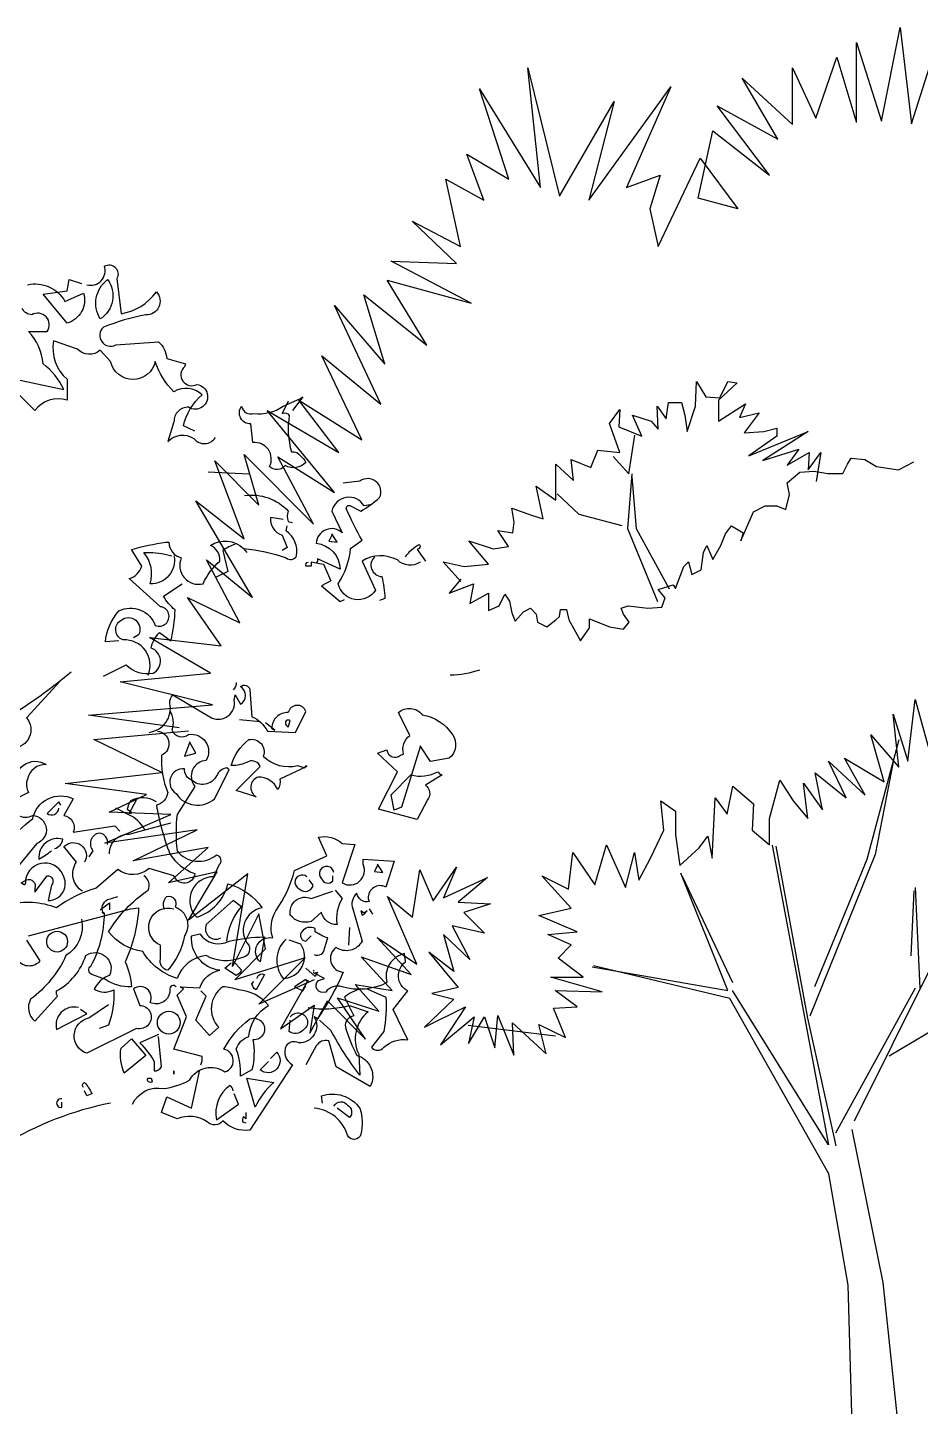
# Model space of a CAD drawing. Header units: metres. Extents: x 368 to 3789, y -155 to 1148.
# Drawn here: x 858.45 to 866.83, y 546.52 to 559.47 of the extents above; entities that cross this region are included whole.
import ezdxf

# ---------------------------------------------------------------- set-up
doc = ezdxf.new("R2010")
doc.units = ezdxf.units.M

# ---------------------------------------------------------------- blocks, each defined once
blk = doc.blocks.new('A$C700F2951')
at = {"color": 74}
for points in [[(2510.6, 4161, 0.600372), (2549.2, 4201.8, -0.753342), (2576.4, 4174.6), (2585.4, 4097.5, 0.194229), (2662.5, 4145.1, -0.678314), (2639.8, 4095.3, 0.051498), (2546.9, 4068.1, 0.881622), (2574.1, 4029.5), (2667, 4036.3, -0.201935), (2685.1, 4000.1), (2725.9, 3988.7), (2723.7, 3981.9, 0.881622), (2750.9, 3943.4, -1.244614), (2732.7, 3893.6, 0.436066), (2701, 3861.8), (2687.4, 3818.8, -0.359619), (2744.1, 3825.6, 0.522507), (2791.7, 3827.8)], [(2746.3, 3841.4), (2721.4, 3852.8, -0.157089), (2762.2, 3920.8, 0.333328), (2701, 3927.6, -0.128128), (2660.2, 3993.3, -0.797302), (2562.8, 3993.3), (2540.1, 4018.2, -0.408356), (2490.2, 4020.5), (2438.1, 4038.6, 0.259506), (2467.6, 3954.8), (2467.6, 3909.4, 0.302765), (2397.3, 3886.8), (2345.2, 3938.9)], [(2333.9, 3959.3), (2460.8, 3932.1, 0.117401), (2415.4, 3988.7, 0.173203), (2383.7, 4059), (2424.5, 4059, 0.806671), (2390.5, 4095.3, -0.276978), (2370.1, 4108.9)], [(2381.4, 4161, -0.330963), (2463, 4124.7), (2503.8, 4142.9, -0.419418), (2467.6, 4077.1), (2415.4, 4140.6), (2467.6, 4147.4), (2472.1, 4172.3), (2499.3, 4163.3)], [(2556, 4172.3, -0.434998), (2540.1, 4086.2, -0.383423), (2556, 4172.3)], [(2950.3, 3907.2), (2936.7, 3880, -0.4142), (2952.6, 3875.4, 0.112411), (2957.1, 3796.1, -0.302765), (2977.5, 3787, -0.099014), (2988.8, 3773.4, -0.357651), (2943.5, 3766.6, -0.463791), (2909.5, 3764.4, 0.593826), (2873.2, 3816.5), (2868.7, 3857.3, -0.62767), (2848.3, 3895.8, 0.457672), (2875.5, 3880, 0.184982), (2939, 3895.8), (2975.2, 3911.7), (2982, 3916.2), (2959.4, 3886.8)], [(3238.1, 3555.9, -0.369919), (3188.3, 3560.4, 0.264481), (3111.2, 3558.1), (3140.7, 3494.7, -0.666656), (3059.1, 3508.3, 0.123093), (3086.3, 3585.3), (3111.2, 3603.5, -0.027252), (3077.2, 3671.5, -0.720749), (3086.3, 3678.3), (3108.9, 3666.9, 0.03653), (3149.7, 3696.4, 0.769547), (3106.7, 3732.6), (3070.4, 3728.1)], [(2855.1, 3700.9, -0.247742), (2950.3, 3666.9, 0.207977), (2950.3, 3644.3), (2959.4, 3642)], [(3129.3, 3680.5), (3115.7, 3678.3, 0.686798), (3045.5, 3666.9), (3068.1, 3619.3, 0.648468), (3011.5, 3596.7, -0.37442), (3063.6, 3540), (3013.8, 3562.7, -0.236053), (3011.5, 3553.6), (3000.2, 3555.9), (3000.2, 3546.8), (2988.8, 3546.8, -0.4142), (2993.4, 3555.9)], [(2939, 3648.8), (2911.8, 3653.3, 0.37204), (2936.7, 3614.8), (2948, 3587.6), (2936.7, 3580.8)], [(2580.9, 3383.6), (2551.4, 3381.4, -0.159866), (2580.9, 3449.4, -0.443787), (2660.2, 3417.6, 1.153), (2671.5, 3458.4), (2603.5, 3519.6, 0.251633), (2630.7, 3546.8), (2608.1, 3583.1, -0.035156), (2682.9, 3598.9), (2689.7, 3598.9, 0.326782), (2716.9, 3564.9, 0.618027), (2764.5, 3508.3, -0.102722), (2800.7, 3558.1, 0.333328), (2780.3, 3592.1, -0.346832), (2852.8, 3585.3, -0.064789), (2945.8, 3564.9, 0.5), (2968.4, 3569.5, 0.287735), (2945.8, 3623.9), (2948, 3635.2)], [(2834.7, 3594.4, 0.092926), (2807.5, 3580.8), (2818.8, 3535.5), (2791.7, 3521.9)], [(3206.4, 3567.2, -0.132751), (3235.9, 3594.4, -0.5), (3235.9, 3585.3), (3231.3, 3583.1), (3249.5, 3558.1)], [(2701, 3569.5, -0.489075), (2648.9, 3508.3, 0.257034), (2635.3, 3576.3, -0.076462), (2687.4, 3571.7), (2696.5, 3569.5)], [(3138.4, 3567.2, 0.656815), (3154.3, 3524.1, -0.053406), (3161.1, 3476.6), (3149.7, 3472)], [(2546.9, 3306.6), (2596.7, 3331.5, 0.25), (2655.7, 3313.4, 0.663467), (2651.1, 3367.8, -0.148178), (2669.3, 3401.8), (2694.2, 3383.6, 0.057068), (2703.3, 3451.6, -0.099014), (2678.3, 3481.1), (2719.1, 3508.3)], [(2644.3, 3308.8, 0.559616), (2589.9, 3385.9, -0.630219), (2585.4, 3429, -0.808411), (2623.9, 3397.2), (2612.6, 3390.4)], [(2476.6, 3315.6, -0.032425), (2352, 3225, 0.210526), (2252.3, 3154.7, 0.557053), (2227.3, 3082.2, -0.431534), (2261.3, 3104.9, 0.015289), (2143.5, 2959.8, 0.162277), (2161.6, 2946.2, -0.030579), (2263.6, 3055, -0.355026), (2274.9, 3039.2, -0.161758), (2227.3, 2973.4), (2182, 2925.8, -0.32045), (2204.7, 2864.6, -0.099014), (2202.4, 2839.7, -0.46698), (2191.1, 2810.3), (2109.5, 2733.2)], [(3367.3, 3320.2, -0.081085), (3303.8, 3308.8)], [(2451.7, 3295.2), (2379.2, 3215.9, -0.63649), (2349.7, 3150.2, 0.04776), (2290.8, 3059.5, 0.639832), (2340.7, 3055), (2356.5, 3066.3, -0.689148), (2422.2, 3113.9, 0.369919), (2381.4, 3082.2, 0.225418), (2383.7, 3052.8), (2347.5, 3034.6, 0.638885), (2392.8, 3002.9, -0.813461), (2401.8, 2941.7), (2227.3, 2730.9, -0.173706), (2392.8, 2996.1, -0.490295), (2481.2, 3039.2), (2460.8, 3002.9, -0.489075), (2481.2, 2966.6), (2571.8, 2980.2), (2583.1, 2968.9)], [(2646.6, 3184.2, 0.444092), (2691.9, 3247.7, -0.197815), (2698.7, 3265.8), (2782.6, 3215.9, 0.607483), (2832.4, 3254.5), (2834.7, 3265.8), (2846, 3245.4, 0.589737), (2846, 3283.9, -0.60791), (2866.4, 3277.1), (2871, 3218.2, -0.177399), (2905, 3186.5), (2966.2, 3184.2), (2988.8, 3229.5, 0.765594), (2950.3, 3227.3, 0.420074), (2914, 3193.3), (2920.8, 3188.7), (2900.4, 3204.6)], [(2837, 3293, -0.173203), (2830.2, 3277.1)], [(2691.9, 3231.8, -0.203796), (2696.5, 3188.7, 0.5), (2732.7, 3179.7, -0.634598), (2771.3, 3123, 0.605972), (2746.3, 3066.3), (2707.8, 3005.2, 0.057175), (2707.8, 2925.8, 0.421936), (2793.9, 2916.8, -0.582718), (2798.5, 2894.1), (2787.1, 2869.2, 0.620148), (2746.3, 2785.3), (2750.9, 2780.8, 0.257812), (2818.8, 2853.3, -0.173203), (2893.6, 2801.2, 0.587067), (2864.2, 2719.6, -0.514618), (2848.3, 2692.4, -0.232178), (2771.3, 2696.9, 0.29216), (2707.8, 2647.1, -0.185837), (2633, 2706, -0.198715), (2558.2, 2749.1, -0.106171), (2644.3, 2839.7, 0.37854), (2635.3, 2871.4)], [(3238.1, 3152.5), (3197.3, 3021), (3181.5, 3014.2), (3174.7, 3048.2), (3217.7, 3091.3, 0.182709), (3276.6, 3098.1, 0.162277), (3285.7, 3091.3), (3249.5, 3068.6, -0.442368), (3254, 3036.9), (3231.3, 2993.8), (3147.5, 3016.5), (3188.3, 3098.1), (3145.2, 3138.9), (3165.6, 3145.7, 0.608597), (3195.1, 3134.3), (3201.9, 3136.6, -0.302765), (3215.5, 3177.4), (3190.5, 3227.3, -0.435272), (3242.7, 3222.7, -0.199997), (3308.4, 3179.7, -0.39035), (3301.6, 3127.5), (3260.8, 3120.7), (3238.1, 3154.7), (3238.1, 3152.5)], [(2954.8, 3209.1, 1), (2945.8, 3200.1), (2950.3, 3195.5), (2954.8, 3209.1)], [(2991.1, 3109.4), (2932.2, 3082.2, -0.162277), (2927.6, 3059.5, 0.291199), (2884.6, 3086.7, 0.630219), (2880, 3043.7), (2837, 3057.3), (2889.1, 3109.4, 0.4142), (2864.2, 3120.7, -0.124695), (2825.6, 3111.7, -0.156006), (2864.2, 3168.3, -0.597885), (2895.9, 3132.1, 0.261948), (2970.7, 3111.7), (2986.6, 3107.1), (2988.8, 3111.7), (2991.1, 3109.4)], [(2739.5, 3079.9, -0.319077), (2723.7, 3104.9, 0.777725), (2705.5, 3050.5, 0.455246), (2789.4, 3039.2), (2821.1, 3102.6), (2816.6, 3107.1, 0.25296), (2793.9, 3089, -0.489075), (2739.5, 3079.9)], [(2662.5, 3032.4, 0.278625), (2605.8, 3034.6, 0.07106), (2599, 3016.5), (2608.1, 3009.7), (2605.8, 3007.4), (2603.5, 3007.4), (2619.4, 3036.9)], [(2454, 3025.6), (2449.4, 3032.4), (2424.5, 3007.4, 0.630219), (2449.4, 3018.8)], [(2637.5, 2971.2, 0.159607), (2601.3, 3005.2), (2574.1, 3018.8)], [(2560.5, 2919, -0.447098), (2603.5, 2962.1), (2694.2, 2987)], [(2440.4, 2930.4, 0.291199), (2458.5, 2950.8, 0.528915), (2406.4, 2907.7, 0.039932), (2433.6, 2925.8)], [(2556, 2939.4, 0.45993), (2537.8, 2964.4, 0.578781), (2524.2, 2925.8), (2515.2, 2912.2)], [(2759.9, 2459, 0.123093), (2762.2, 2477.1), (2701, 2493), (2728.2, 2563.2), (2707.8, 2610.8), (2721.4, 2624.4), (2714.6, 2628.9), (2757.7, 2626.7, -0.276978), (2800.7, 2665.2, -0.407166), (2739.5, 2740), (2757.7, 2744.5, 0.386765), (2821.1, 2728.7, -0.051407), (2898.2, 2737.7), (2889.1, 2683.3, -0.775711), (2916.3, 2735.5, -0.210693), (2923.1, 2794.4, 0.09433), (2963.9, 2882.8), (3034.1, 2914.5), (3016, 2955.3, -0.236053), (3068.1, 2941.7), (3095.3, 2939.4), (3068.1, 2855.6, 0.739182), (3113.5, 2896.4), (3113.5, 2907.7), (3181.5, 2903.2), (3163.3, 2846.5, 0.593628), (3124.8, 2821.6), (3127.1, 2814.8, -0.427887), (3099.9, 2832.9, 0.302765), (3090.8, 2798.9), (3111.2, 2728.7, -0.464859), (3054.5, 2715.1, 0.698227), (3070.4, 2660.7, -0.045349), (3013.8, 2558.7), (3007, 2563.2, -0.599991), (2973, 2506.6, 0.395447), (2945.8, 2499.8, 0.406204), (2959.4, 2459), (2866.4, 2316.2, -0.242004), (2807.5, 2336.6, -0.463791), (2773.5, 2334.3, 0.242371), (2707.8, 2341.1), (2673.8, 2354.7), (2685.1, 2388.7), (2739.5, 2363.8), (2757.7, 2447.6)], [(2501.6, 2837.4, -0.424515), (2488, 2900.9), (2460.8, 2934.9, -0.880783), (2506.1, 2900.9)], [(2379.2, 2862.4, -0.632065), (2397.3, 2844.2), (2397.3, 2835.2), (2424.5, 2871.4, -0.680847), (2433.6, 2851), (2426.8, 2817.1, 0.580322), (2458.5, 2873.7, 0.820084), (2376.9, 2855.6), (2374.6, 2851), (2367.8, 2855.6), (2379.2, 2862.4)], [(3050, 2878.2, 1.387421), (3022.8, 2864.6, 0.544022), (3047.7, 2860.1), (3047.7, 2871.4)], [(2991.1, 2869.2, 1.182175), (2975.2, 2842, 0.588394), (3004.7, 2851), (2995.6, 2862.4)], [(3052.3, 2839.7), (3068.1, 2821.6, 0.185669), (3056.8, 2764.9, -0.373596), (3022.8, 2792.1), (3000.2, 2771.7, -0.302765), (2954.8, 2785.3, -0.609818), (3000.2, 2821.6), (3047.7, 2837.4)], [(2383.7, 2740), (2605.8, 2798.9), (2623.9, 2801.2, -0.09053), (2594.5, 2683.3, -0.098373), (2608.1, 2628.9, -0.158417), (2551.4, 2644.8), (2522, 2656.1, -0.618027), (2519.7, 2674.3, 0.124496), (2549.2, 2789.9), (2544.6, 2792.1), (2546.9, 2789.9, -0.4142), (2556, 2819.3), (2565, 2821.6), (2578.6, 2826.1)], [(2680.6, 2798.9, -0.32518), (2685.1, 2826.1, -0.660995), (2703.3, 2803.5, -0.484589), (2723.7, 2740, -0.136536), (2687.4, 2665.2, -0.447098), (2671.5, 2690.1), (2671.5, 2719.6, -0.949951), (2701, 2798.9)], [(2816.6, 2728.7, -0.165222), (2848.3, 2803.5), (2830.2, 2817.1), (2771.3, 2764.9, 0.703232), (2803, 2735.5)], [(2499.3, 2776.3, -0.310577), (2465.3, 2696.9, -0.122925), (2388.2, 2601.8, 0.363174), (2397.3, 2554.2), (2447.2, 2608.5, -0.236053), (2444.9, 2619.9, 0.191803), (2508.4, 2696.9, -0.770874), (2560.5, 2653.9, 0.162277), (2531, 2631.2), (2526.5, 2624.4, 0.265564), (2569.6, 2622.1, -0.095016), (2558.2, 2545.1), (2537.8, 2538.3)], [(3007, 2699.2, 0.535172), (3029.6, 2712.8), (3036.4, 2735.5, -0.069427), (3009.2, 2749.1), (3009.2, 2755.9, 0.38205), (2979.8, 2749.1, 0.608597), (2988.8, 2728.7), (3000.2, 2740)], [(2945.8, 2733.2, 0.392609), (2939, 2647.1, 0.592926), (2977.5, 2721.9), (2952.6, 2730.9)], [(2830.2, 2685.6), (2848.3, 2665.2, -0.199997), (2837, 2653.9), (2812, 2669.7), (2825.6, 2681.1)], [(3122.5, 2624.4), (3163.3, 2606.3, -0.062256), (3158.8, 2531.5), (3131.6, 2497.5, 0.511307), (3158.8, 2497.5, -0.211151), (3210.9, 2513.4), (3179.2, 2579.1), (3210.9, 2619.9, -0.569229), (3206.4, 2683.3), (3204.1, 2701.5, 0.435181), (3165.6, 2638, -0.191376), (3068.1, 2628.9, 0.32045), (3031.9, 2617.6, -0.867294), (3016, 2642.5), (3029.6, 2647.1), (3007, 2658.4), (3004.7, 2660.7), (3007, 2658.4), (3013.8, 2660.7), (3009.2, 2651.6), (2988.8, 2669.7)], [(2882.3, 2647.1, -0.5), (2898.2, 2656.1), (2880, 2622.1, -0.236053), (2871, 2635.7), (2875.5, 2640.3)], [(2705.5, 2628.9, 0.80217), (2691.9, 2622.1, -0.574356), (2648.9, 2595, 0.795502), (2612.6, 2624.4), (2626.2, 2588.2, -1.140289), (2619.4, 2538.3), (2510.6, 2483.9, -0.765594), (2515.2, 2561), (2558.2, 2590.4)], [(2610.3, 2372.9, -0.347153), (2678.3, 2406.8, 0.084183), (2735, 2425, -0.45993), (2812, 2443.1, 0.771713), (2809.8, 2493, -0.110504), (2866.4, 2558.7, -1.251892), (2873.2, 2513.4, -0.104599), (2871, 2447.6), (2846, 2434, 0.100174), (2837, 2493, -0.251633), (2864.2, 2520.2, -0.246048), (2907.2, 2588.2, 0.20723), (2841.5, 2622.1, 0.077118), (2807.5, 2628.9, 0.459503), (2798.5, 2540.6), (2778.1, 2522.4), (2748.6, 2556.4), (2771.3, 2608.5), (2759.9, 2619.9)], [(3108.9, 2624.4, 0.100235), (3072.7, 2606.3), (3093.1, 2565.5, 0.4142), (3074.9, 2540.6, 0.044708), (3099.9, 2479.4, -0.471497), (3129.3, 2411.4), (3054.5, 2454.4), (3038.7, 2511.1, 0.343094), (3011.5, 2499.8), (2988.8, 2459)], [(2993.4, 2583.6, 0.105667), (3084, 2588.2), (3124.8, 2574.6, 0.355026), (3104.4, 2481.6), (3106.7, 2436.3, -0.043289), (3043.2, 2533.8), (3018.3, 2556.4)], [(2492.5, 2583.6, 0.572403), (2444.9, 2536), (2510.6, 2570), (2497, 2579.1)], [(2954.8, 2563.2, -1.247314), (2982, 2533.8, -0.380188), (2952.6, 2531.5), (2954.8, 2556.4)], [(2592.2, 2440.8, -0.133911), (2585.4, 2495.2), (2608.1, 2515.6), (2639.8, 2479.4), (2592.2, 2440.8)], [(2667, 2524.7), (2626.2, 2506.6, -0.069427), (2657.9, 2465.8), (2657.9, 2445.4, 0.276978), (2673.8, 2454.4), (2667, 2520.2)], [(2911.8, 2472.6), (2925.4, 2486.2, -0.939438), (2889.1, 2447.6), (2907.2, 2465.8)], [(2503.8, 2409.1, -0.580322), (2506.1, 2420.4, -0.062256), (2522, 2395.5), (2510.6, 2391), (2506.1, 2402.3)], [(2653.4, 2422.7, -1), (2644.3, 2429.5), (2651.1, 2429.5), (2653.4, 2422.7)], [(2830.2, 2402.3, 0.236053), (2823.4, 2413.6, 0.300995), (2793.9, 2338.9), (2841.5, 2372.9), (2832.4, 2395.5)], [(2877.8, 2366.1), (2859.6, 2429.5), (2918.6, 2420.4, 0.107346), (2877.8, 2366.1)], [(2456.2, 2384.2, 1.25), (2456.2, 2366.1), (2456.2, 2377.4)], [(3025.1, 2375.1), (3022.8, 2391, -0.333328), (3106.7, 2363.8, -0.121552), (3108.9, 2307.1, -0.690201), (3079.5, 2304.9, 0.310577), (3007, 2363.8)], [(3050, 2368.3, -0.568253), (3079.5, 2370.6, -0.489075), (3084, 2343.4), (3056.8, 2363.8)], [(2857.4, 2354.7), (2857.4, 2341.1), (2852.8, 2345.7, 0.236053), (2850.6, 2334.3), (2857.4, 2332.1)]]:
    blk.add_lwpolyline(points, format="xyb", dxfattribs=at)
for points in [[(2775.8, 3753), (2864.2, 3748.5)], [(3045.5, 3614.8), (3038.7, 3601.2), (3056.8, 3598.9), (3045.5, 3617.1), (3045.5, 3614.8)], [(2852.8, 3585.3), (2859.6, 3576.3)], [(3013.8, 3553.6), (3027.4, 3551.3), (3043.2, 3515.1), (3022.8, 3503.8), (3063.6, 3469.8), (3072.7, 3474.3)], [(2889.1, 3206.9), (2843.8, 3211.4)], [(2735, 3161.5), (2723.7, 3132.1), (2748.6, 3138.9), (2735, 3163.8), (2735, 3161.5)], [(3145.2, 2894.1), (3138.4, 2880.5), (3156.5, 2878.2), (3145.2, 2896.4), (3145.2, 2894.1)], [(2540.1, 2796.7), (2560.5, 2812.5), (2560.5, 2796.7)], [(3127.1, 2798.9), (3133.9, 2787.6)], [(3115.7, 2787.6), (3122.5, 2794.4), (3115.7, 2789.9), (3108.9, 2794.4), (3111.2, 2785.3), (3115.7, 2787.6)], [(3084, 2758.1), (3081.7, 2719.6)], [(3004.7, 2662.9), (3007, 2665.2), (3004.7, 2662.9)], [(2993.4, 2638), (2988.8, 2644.8), (2963.9, 2628.9), (2982, 2619.9), (2988.8, 2631.2)], [(2701, 2438.6), (2701, 2445.4), (2701, 2438.6)]]:
    blk.add_lwpolyline(points, dxfattribs=at)
at = {"color": 35}
for points in [[(2664.7, 3186.5, -0.781662), (2673.8, 3134.3, 0.117264), (2687.4, 3052.8, -0.313339), (2662.5, 3025.6, 0.047501), (2691.9, 2919, 0.169022), (2746.3, 2876, -0.818817), (2701, 2871.4), (2646.6, 2887.3, -0.366302), (2578.6, 2885), (2531, 2844.2, 0.087692), (2444.9, 2801.2, 0.152817), (2338.4, 2808, -0.122787)], [(2379.2, 2730.9), (2408.6, 2685.6, -0.477066), (2361, 2685.6, -0.0401)], [(2562.8, 2375.1, 0.087677), (2329.3, 2284.5, 0.246613), (2277.2, 2266.3, -0.059418), (2159.3, 2173.4, 0.132263), (2027.9, 1992.1, 0.073013), (1894.2, 1736, 0.098373), (1880.6, 1681.6, -0.036575), (1765, 1368.9, 0.099014), (1753.7, 1285, -0.049866), (1746.9, 1149, 0.029373), (1681.1, 970, 0.029037), (1692.5, 575.6), (1701.5, 315, 0.037946), (1846, 0)]]:
    blk.add_lwpolyline(points, format="xyb", dxfattribs=at)
at = {"color": 74}
for centre, radius in [((2446, 2727.5), 22.7), ((2689.7, 2550.8), 24.9)]:
    blk.add_circle(centre, radius, dxfattribs=at)
blk = doc.blocks.new('A$C63686344')
at = {"color": 84}
for p, q in [((2069.2, 6366.1), (2116.6, 6603.6)), ((2116.6, 6603.6), (2145.1, 6359.8)), ((2005.9, 6363), (2005.9, 6565.6)), ((2005.9, 6565.6), (2069.2, 6366.1)), ((2145.1, 6359.8), (2202.1, 6540.3)), ((1204.8, 6197.9), (1172.8, 6501.6)), ((1172.8, 6501.6), (1252.7, 6176.6)), ((1843.8, 6357.8), (1843.8, 6501.6)), ((1843.8, 6501.6), (1902.4, 6373.7)), ((1902.4, 6373.7), (1955.6, 6528.3)), ((1955.6, 6528.3), (2003.5, 6368.4)), ((1806.5, 6320.5), (1716, 6475)), ((1716, 6475), (1843.8, 6357.8)), ((1124.9, 6219.2), (1050.3, 6448.3)), ((1050.3, 6448.3), (1204.8, 6197.9)), ((1327.2, 6165.9), (1534.9, 6453.7)), ((1534.9, 6453.7), (1423.1, 6197.9)), ((1252.7, 6176.6), (1391.1, 6416.4)), ((1391.1, 6416.4), (1327.2, 6165.9)), ((1785.2, 6229.9), (1652.1, 6405.7)), ((1652.1, 6405.7), (1806.5, 6320.5)), ((1604.1, 6171.3), (1641.4, 6341.8)), ((1641.4, 6341.8), (1785.2, 6229.9)), ((1061, 6165.9), (1018.4, 6283.2)), ((1018.4, 6283.2), (1124.9, 6219.2)), ((1503, 6048.7), (1609.5, 6272.5)), ((1609.5, 6272.5), (1705.3, 6144.6)), ((1423.1, 6197.9), (1508.3, 6229.9)), ((1508.3, 6229.9), (1481.7, 6144.6)), ((1002.4, 6048.7), (965.1, 6219.2)), ((965.1, 6219.2), (1061, 6165.9)), ((1705.3, 6144.6), (1604.1, 6171.3)), ((1481.7, 6144.6), (1503, 6048.7)), ((991.8, 6006.1), (879.9, 6112.6)), ((879.9, 6112.6), (1002.4, 6048.7)), ((1029, 5904.8), (826.7, 6011.4)), ((826.7, 6011.4), (991.8, 6006.1)), ((917.2, 5798.3), (816, 5963.4)), ((816, 5963.4), (1029, 5904.8)), ((810.7, 5750.3), (757.5, 5926.1)), ((757.5, 5926.1), (917.2, 5798.3)), ((800.1, 5649.1), (682.9, 5899.5)), ((682.9, 5899.5), (810.7, 5750.3)), ((752.1, 5558.5), (651, 5771.6)), ((651, 5771.6), (800.1, 5649.1)), ((1597.3, 5644.5), (1600.2, 5706.4)), ((1600.2, 5706.4), (1623.8, 5668.1)), ((1703.3, 5703.4), (1656.2, 5659.2)), ((1659.1, 5665.1), (1679.7, 5706.4)), ((1679.7, 5706.4), (1703.3, 5703.4)), ((1623.8, 5668.1), (1659.1, 5665.1)), ((682.9, 5425.3), (512.5, 5633.1)), ((512.5, 5633.1), (693.6, 5526.5)), ((693.6, 5526.5), (592.4, 5659.7)), ((592.4, 5659.7), (752.1, 5558.5)), ((1379.5, 5600.3), (1406, 5635.7)), ((1406, 5635.7), (1403, 5591.5)), ((1503.1, 5585.6), (1500.2, 5644.5)), ((1500.2, 5644.5), (1523.7, 5612.1)), ((1523.7, 5612.1), (1529.6, 5653.4)), ((1529.6, 5653.4), (1562, 5653.4)), ((1562, 5653.4), (1570.8, 5621)), ((1576.7, 5579.7), (1597.3, 5644.5)), ((1656.2, 5659.2), (1656.2, 5606.2)), ((1656.2, 5606.2), (1723.9, 5650.4)), ((1723.9, 5650.4), (1709.2, 5615.1)), ((1709.2, 5615.1), (1759.2, 5626.8)), ((1759.2, 5626.8), (1720.9, 5576.8)), ((1406, 5526.7), (1379.5, 5600.3)), ((1461.9, 5567.9), (1438.3, 5621)), ((1438.3, 5621), (1485.4, 5606.2)), ((1485.4, 5606.2), (1503.1, 5585.6)), ((1570.8, 5621), (1576.7, 5579.7)), ((1403, 5591.5), (1461.9, 5567.9)), ((1720.9, 5576.8), (1771, 5579.7)), ((1732.7, 5517.8), (1882.8, 5579.7)), ((1803.4, 5567.9), (1732.7, 5517.8)), ((1882.8, 5579.7), (1768, 5506.1)), ((1771, 5579.7), (1803.4, 5588.5)), ((1803.4, 5588.5), (1803.4, 5567.9)), ((1332.4, 5488.4), (1350, 5532.6)), ((1350, 5532.6), (1406, 5526.7)), ((1768, 5506.1), (1859.3, 5535.5)), ((1859.3, 5535.5), (1829.9, 5494.3)), ((1829.9, 5494.3), (1885.8, 5526.7)), ((1885.8, 5526.7), (1882.8, 5482.5)), ((1882.8, 5482.5), (1915.2, 5526.7)), ((1915.2, 5526.7), (1903.4, 5453)), ((453.9, 5308), (379.4, 5505.2)), ((379.4, 5505.2), (491.2, 5393.3)), ((491.2, 5393.3), (453.9, 5521.2)), ((453.9, 5521.2), (629.7, 5345.3)), ((629.7, 5345.3), (539.1, 5515.9)), ((539.1, 5515.9), (682.9, 5425.3)), ((1244.1, 5405.9), (1244.1, 5497.2)), ((1244.1, 5497.2), (1288.2, 5456)), ((1288.2, 5456), (1282.3, 5509)), ((1282.3, 5509), (1332.4, 5488.4)), ((1971.1, 5473.7), (1982.9, 5497.2)), ((1982.9, 5497.2), (1991.8, 5512)), ((1991.8, 5512), (2027.1, 5509)), ((2027.1, 5509), (2056.5, 5491.3)), ((2056.5, 5491.3), (2112.4, 5482.5)), ((2112.4, 5482.5), (2150.7, 5503.1)), ((1829.9, 5450.1), (1862.2, 5476.6)), ((1862.2, 5476.6), (1897.6, 5479.6)), ((1897.6, 5479.6), (1932.9, 5473.7)), ((1932.9, 5473.7), (1971.1, 5473.7)), ((1211.7, 5358.8), (1194, 5441.3)), ((1194, 5441.3), (1244.1, 5405.9)), ((1826.9, 5382.3), (1835.7, 5420.6)), ((1835.7, 5420.6), (1829.9, 5450.1)), ((475.2, 5158.8), (331.5, 5404)), ((331.5, 5404), (453.9, 5308)), ((1138.1, 5349.9), (1132.2, 5385.3)), ((1132.2, 5385.3), (1182.2, 5367.6)), ((1744.5, 5376.4), (1773.9, 5391.2)), ((1773.9, 5391.2), (1803.4, 5391.2)), ((1803.4, 5391.2), (1826.9, 5382.3)), ((1135.1, 5323.4), (1138.1, 5349.9)), ((1182.2, 5367.6), (1211.7, 5358.8)), ((1712.1, 5302.8), (1744.5, 5376.4)), ((1123.4, 5288.1), (1096.9, 5329.3)), ((1096.9, 5329.3), (1135.1, 5323.4)), ((1662.1, 5291), (1673.8, 5320.5)), ((1673.8, 5320.5), (1688.6, 5341.1)), ((1688.6, 5341.1), (1718, 5323.4)), ((1718, 5323.4), (1712.1, 5302.8)), ((1073.3, 5243.9), (1023.3, 5302.8)), ((1023.3, 5302.8), (1085.1, 5282.2)), ((1085.1, 5282.2), (1123.4, 5288.1)), ((1617.9, 5273.3), (1626.7, 5291)), ((1626.7, 5291), (1641.5, 5255.7)), ((1641.5, 5255.7), (1662.1, 5291)), ((443.3, 5094.9), (358.1, 5254.8)), ((358.1, 5254.8), (475.2, 5158.8)), ((1002.7, 5199.7), (958.5, 5249.8)), ((958.5, 5249.8), (1011.5, 5238)), ((1011.5, 5238), (1073.3, 5243.9)), ((1567.9, 5238), (1579.6, 5249.8)), ((1579.6, 5249.8), (1588.5, 5217.4)), ((1612, 5229.2), (1617.9, 5273.3)), ((1547.3, 5182), (1567.9, 5238)), ((1588.5, 5217.4), (1612, 5229.2)), ((1002.7, 5205.6), (973.2, 5170.2)), ((973.2, 5170.2), (1035, 5193.8)), ((1035, 5193.8), (1026.2, 5143.7)), ((1503.1, 5179.1), (1541.4, 5190.9)), ((1520.8, 5158.5), (1503.1, 5179.1)), ((1541.4, 5190.9), (1547.3, 5182)), ((395.4, 5036.3), (310.2, 5158.8)), ((310.2, 5158.8), (443.3, 5094.9)), ((1026.2, 5143.7), (1073.3, 5170.2)), ((1073.3, 5170.2), (1073.3, 5126.1)), ((1073.3, 5126.1), (1099.8, 5137.8)), ((1099.8, 5137.8), (1114.5, 5167.3)), ((1114.5, 5167.3), (1126.3, 5149.6)), ((1126.3, 5149.6), (1132.2, 5120.2)), ((1408.9, 5131.9), (1426.6, 5137.8)), ((1426.6, 5137.8), (1476.6, 5131.9)), ((1511.9, 5134.9), (1520.8, 5158.5)), ((1132.2, 5120.2), (1141, 5099.5)), ((1141, 5099.5), (1161.6, 5123.1)), ((1161.6, 5123.1), (1179.3, 5131.9)), ((1179.3, 5131.9), (1194, 5117.2)), ((1194, 5117.2), (1197, 5096.6)), ((1220.5, 5084.8), (1244.1, 5102.5)), ((1244.1, 5102.5), (1252.9, 5111.3)), ((1252.9, 5111.3), (1255.8, 5129)), ((1255.8, 5129), (1270.5, 5129)), ((1270.5, 5129), (1276.4, 5102.5)), ((1276.4, 5102.5), (1305.9, 5049.5)), ((1329.4, 5081.9), (1329.4, 5105.4)), ((1329.4, 5105.4), (1344.1, 5099.5)), ((1414.8, 5117.2), (1408.9, 5131.9)), ((1429.5, 5096.6), (1414.8, 5117.2)), ((1476.6, 5131.9), (1511.9, 5134.9)), ((1197, 5096.6), (1220.5, 5084.8)), ((1305.9, 5049.5), (1329.4, 5081.9)), ((1344.1, 5099.5), (1379.5, 5084.8)), ((1379.5, 5084.8), (1414.8, 5078.9)), ((1414.8, 5078.9), (1429.5, 5096.6)), ((368.7, 4967), (214.3, 5057.6)), ((214.3, 5057.6), (395.4, 5036.3)), ((139.8, 4945.7), (368.7, 4967)), ((374.1, 4887.1), (139.8, 4945.7)), ((2135.4, 4744.2), (2154, 4900.7)), ((2154, 4900.7), (2187.5, 4781.5)), ((59.9, 4860.5), (374.1, 4887.1)), ((288.9, 4828.5), (59.9, 4860.5)), ((2113.1, 4729.3), (2098.2, 4863.4)), ((2098.2, 4863.4), (2135.4, 4744.2)), ((72.6, 4799.2), (312.7, 4821.6)), ((245.7, 4715.4), (72.6, 4799.2)), ((2075.9, 4692.1), (2042.3, 4811.3)), ((2042.3, 4811.3), (2113.1, 4729.3)), ((1979, 4651.1), (1934.4, 4744.2)), ((1934.4, 4744.2), (2027.5, 4658.5)), ((2027.5, 4658.5), (1975.3, 4751.7)), ((1975.3, 4751.7), (2075.9, 4692.1)), ((0, 4687.5), (245.7, 4715.4)), ((206.6, 4659.5), (0, 4687.5)), ((1785.4, 4598.9), (1811.5, 4695.8)), ((1811.5, 4695.8), (1845, 4643.6)), ((1882.2, 4598.9), (1871.1, 4688.3)), ((1871.1, 4688.3), (1919.5, 4621.3)), ((1919.5, 4621.3), (1900.9, 4714.4)), ((1900.9, 4714.4), (1979, 4651.1)), ((111.7, 4614.8), (206.6, 4659.5)), ((1640.2, 4498.3), (1647.7, 4651.1)), ((1647.7, 4651.1), (1677.5, 4610.1)), ((1677.5, 4610.1), (1692.4, 4680.9)), ((1692.4, 4680.9), (1744.5, 4636.2)), ((268.1, 4609.2), (111.7, 4614.8)), ((1517.4, 4569.1), (1509.9, 4643.6)), ((1509.9, 4643.6), (1547.2, 4617.6)), ((1547.2, 4617.6), (1547.2, 4557.9)), ((1744.5, 4636.2), (1740.8, 4569.1)), ((1845, 4643.6), (1882.2, 4598.9)), ((100.5, 4536.6), (268.1, 4609.2)), ((1785.4, 4531.9), (1785.4, 4598.9)), ((335.1, 4570.1), (100.5, 4536.6)), ((173.1, 4491.9), (335.1, 4570.1)), ((1483.9, 4498.3), (1517.4, 4569.1)), ((1547.2, 4557.9), (1558.3, 4479.7)), ((1606.7, 4524.4), (1629.1, 4554.2)), ((1629.1, 4554.2), (1640.2, 4498.3)), ((1740.8, 4569.1), (1785.4, 4531.9)), ((363, 4525.4), (173.1, 4491.9)), ((262.5, 4436), (363, 4525.4)), ((1275.4, 4420.1), (1286.5, 4513.2)), ((1286.5, 4513.2), (1342.4, 4431.3)), ((1342.4, 4431.3), (1372.2, 4531.9)), ((1372.2, 4531.9), (1420.6, 4423.8)), ((1420.6, 4423.8), (1442.9, 4513.2)), ((1442.9, 4513.2), (1454.1, 4442.5)), ((1558.3, 4479.7), (1606.7, 4524.4)), ((932.8, 4390.3), (992.4, 4476)), ((992.4, 4476), (958.9, 4397.7)), ((1454.1, 4442.5), (1483.9, 4498.3)), ((385.3, 4463.9), (262.5, 4436)), ((312.7, 4341), (385.3, 4463.9)), ((463.5, 4458.4), (312.7, 4341)), ((424.4, 4223.6), (463.5, 4458.4)), ((880.7, 4349.3), (899.3, 4468.5)), ((899.3, 4468.5), (932.8, 4390.3)), ((958.9, 4397.7), (1070.6, 4449.9)), ((1070.6, 4449.9), (996.1, 4386.6)), ((1282.8, 4371.7), (1208.3, 4453.6)), ((1208.3, 4453.6), (1275.4, 4420.1)), ((891.9, 4230.1), (817.4, 4401.5)), ((817.4, 4401.5), (880.7, 4349.3)), ((996.1, 4386.6), (1078, 4382.8)), ((1078, 4382.8), (1011, 4360.5)), ((1200.9, 4353), (1282.8, 4371.7)), ((491.4, 4357.8), (424.4, 4223.6)), ((508.2, 4268.3), (491.4, 4357.8)), ((1011, 4360.5), (1063.1, 4308.3)), ((1297.7, 4312.1), (1200.9, 4353)), ((1025.9, 4241.3), (958.9, 4304.6)), ((958.9, 4304.6), (985, 4211.5)), ((1063.1, 4308.3), (981.2, 4327)), ((981.2, 4327), (1025.9, 4241.3)), ((1223.2, 4304.6), (1297.7, 4312.1)), ((1282.8, 4278.5), (1223.2, 4304.6)), ((430, 4190.1), (508.2, 4268.3)), ((877, 4204), (791.3, 4297.2)), ((791.3, 4297.2), (891.9, 4230.1)), ((1249.3, 4245), (1282.8, 4278.5)), ((608.7, 4246), (430, 4190.1)), ((491.4, 4128.6), (608.7, 4246)), ((828.6, 4163), (750.4, 4248.7)), ((750.4, 4248.7), (877, 4204)), ((985, 4211.5), (921.7, 4259.9)), ((921.7, 4259.9), (996.1, 4170.5)), ((1312.6, 4196.6), (1249.3, 4245)), ((1361, 4159.3), (1230.7, 4196.6)), ((1230.7, 4196.6), (1312.6, 4196.6)), ((631.1, 4190.1), (491.4, 4128.6)), ((616.4, 4189.1), (545.6, 4066.2)), ((795.1, 4110.9), (735.5, 4177.9)), ((735.5, 4177.9), (828.6, 4163)), ((996.1, 4170.5), (929.1, 4155.6)), ((1297.7, 4122.1), (1241.9, 4163)), ((1241.9, 4163), (1361, 4159.3)), ((545.6, 4066.2), (631.2, 4125.8)), ((620.1, 4055), (664.8, 4137)), ((631.2, 4125.8), (620.1, 4055)), ((664.8, 4137), (761.6, 4040.1)), ((761.6, 4040.1), (690.8, 4144.4)), ((690.8, 4144.4), (795.1, 4110.9)), ((985, 4140.7), (910.5, 4069.9)), ((929.1, 4155.6), (985, 4140.7)), ((910.5, 4069.9), (1014.7, 4122.1)), ((1014.7, 4122.1), (951.4, 4025.2)), ((951.4, 4025.2), (1037.1, 4096)), ((1037.1, 4096), (1022.2, 4028.9)), ((1022.2, 4028.9), (1063.1, 4096)), ((1063.1, 4096), (1089.2, 4017.7)), ((1089.2, 4017.7), (1096.6, 4099.7)), ((1096.6, 4099.7), (1137.6, 3999.1)), ((1238.1, 4118.3), (1297.7, 4122.1)), ((1267.9, 4043.8), (1238.1, 4118.3)), ((1242.9, 4047), (1021.9, 4074.1)), ((1137.6, 3999.1), (1133.9, 4081.1)), ((1133.9, 4081.1), (1219.5, 4002.8)), ((1219.5, 4002.8), (1200.9, 4077.3)), ((1200.9, 4077.3), (1267.9, 4043.8))]:
    blk.add_line(p, q, dxfattribs=at)
at = {"color": 37}
for p, q in [((1429, 5472.4), (1443.5, 5570.7)), ((1389, 5516.1), (1429, 5472.4)), ((1436.3, 5472.4), (1425.4, 5334.2)), ((1436.3, 5465.2), (1447.2, 5334.2)), ((1247.2, 5421.5), (1301.7, 5370.6)), ((1301.7, 5370.6), (1410.8, 5341.4)), ((1425.4, 5334.2), (1501.7, 5148.6)), ((1447.2, 5334.2), (1530.8, 5181.3)), ((2032.5, 4496.3), (2114.1, 4799.1)), ((2100.5, 4750.9), (2053.1, 4507.6)), ((1792.1, 4531.3), (1934.4, 3771.7)), ((1882, 4092.9), (1802.1, 4529.1)), ((2053.1, 4507.6), (1887, 4098.1)), ((1899.9, 4173.1), (2032.5, 4496.3)), ((1679.4, 4163.4), (1560.8, 4460.1)), ((1691.9, 4182.4), (1564.3, 4451.7)), ((2143.9, 4250.8), (2152, 4416)), ((2153.9, 4424.5), (2165.7, 4169.3)), ((1335.4, 4222.7), (1679.4, 4163.4)), ((1684.5, 4142.4), (1339, 4225.2)), ((2000.1, 3832.4), (2191.2, 4216.2)), ((1934.4, 3771.7), (1691.3, 4163.4)), ((2153.9, 4169.3), (1952.2, 3801.4)), ((2088.6, 3997.2), (2397, 4181.2)), ((1935.7, 3698.4), (1684.5, 4142.4)), ((1954, 3769.4), (1882, 4092.9)), ((2072.8, 3423.4), (1995, 3810.8)), ((1984.5, 3416.5), (1935.7, 3698.4)), ((1995.4, 3023.2), (1984.5, 3416.5)), ((2124.2, 2940.2), (2072.8, 3423.4))]:
    blk.add_line(p, q, dxfattribs=at)

msp = doc.modelspace()

# ---------------------------------------------------------------- block references
for name, p, xscale, yscale, zscale in [('A$C63686344', (858.8, 535.004), 0.003705271218115832, 0.003705271218115832, 0.003705271218115832), ('A$C700F2951', (848.199, 539.15, 845.657), 0.00430364964322203, 0.00430364964322203, 0.00430364964322203)]:
    msp.add_blockref(name, p, dxfattribs=dict(xscale=xscale, yscale=yscale, zscale=zscale))

doc.saveas('drawing.dxf')
